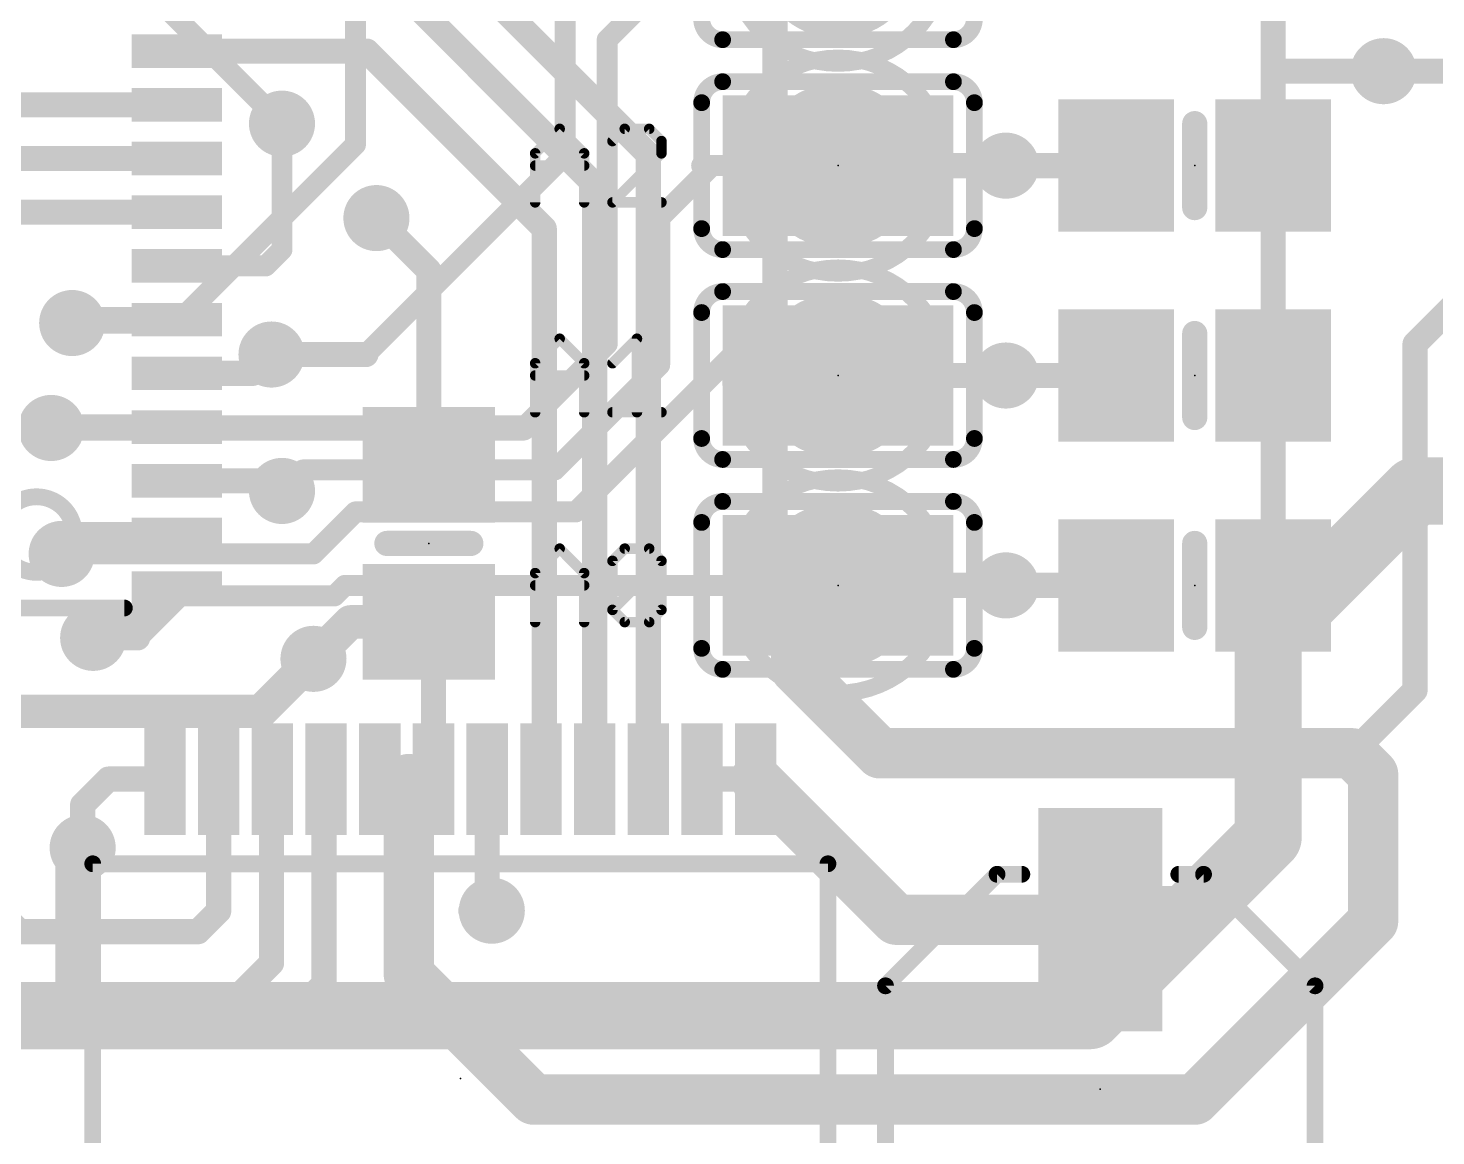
# Model space of a CAD drawing. Extents: x -5.3 to 82.2, y -21.4 to 68.5.
# Drawn here: x 26.52 to 43.56, y 12.13 to 25.54 of the extents above; entities that cross this region are included whole.
import ezdxf

# ---------------------------------------------------------------- set-up
doc = ezdxf.new("R2010")
doc.units = 0
for name, color, linetype in [('1', 12, 'CONTINUOUS'), ('16', 132, 'CONTINUOUS'), ('18', 110, 'CONTINUOUS'), ('21', 40, 'CONTINUOUS'), ('22', 6, 'CONTINUOUS'), ('23', 40, 'CONTINUOUS'), ('24', 53, 'CONTINUOUS'), ('29', 253, 'CONTINUOUS')]:
    doc.layers.add(name, color=color, linetype=linetype)

# ---------------------------------------------------------------- blocks, each defined once
blk = doc.blocks.new('RECT')
blk.add_solid([(-0.5, -0.5), (0.5, -0.5), (-0.5, 0.5), (0.5, 0.5)])
blk = doc.blocks.new('PIE')
at = {"const_width": 0.5}
blk.add_lwpolyline([(0, -0.25, 1), (0, 0.25, 1), (0, -0.25)], format="xyb", dxfattribs=at)
blk = doc.blocks.new('ROUNDV')
at = {"const_width": 0.5}
blk.add_lwpolyline([(0, -0.25, 1), (0, 0.25, 1), (0, -0.25)], format="xyb", dxfattribs=at)

msp = doc.modelspace()

# ---------------------------------------------------------------- linework, layer by layer
at = {"layer": '1'}
for points, const_width in [([(31.477, 26.562), (34.025, 24.014)], 0.3048), ([(35.56, 26.416), (35.56, 23.876)], 0.3048), ([(41.59, 25.019), (41.59, 26.416)], 0.3048), ([(31.111, 25.912), (33.375, 23.648)], 0.3048), ([(28.3178, 25.262), (30.618, 25.262)], 0.3048), ([(30.618, 25.262), (32.766, 23.114)], 0.3048), ([(41.59, 23.876), (41.59, 25.019)], 0.3048), ([(42.926, 25.019), (41.59, 25.019)], 0.3048), ([(44.45, 25.019), (42.926, 25.019)], 0.3048), ([(28.3178, 24.612), (25.374, 24.612)], 0.3048), ([(29.591, 22.86), (29.591, 24.384)], 0.254), ([(28.3178, 23.962), (25.613, 23.962)], 0.3048), ([(34.025, 24.014), (34.025, 16.452)], 0.3048), ([(35.56, 21.336), (35.56, 23.876)], 0.3048), ([(37.084, 23.876), (38.354, 23.876)], 0.3048), ([(38.354, 23.876), (39.69, 23.876)], 0.3048), ([(41.59, 21.336), (41.59, 23.876)], 0.3048), ([(33.375, 23.648), (33.375, 16.452)], 0.3048), ([(26.36, 23.312), (28.3178, 23.312)], 0.3048), ([(31.369, 22.606), (30.734, 23.241)], 0.3048), ([(32.766, 23.114), (32.766, 16.493)], 0.3048), ([(29.393, 22.662), (29.591, 22.86)], 0.254), ([(28.3178, 22.662), (29.393, 22.662)], 0.254), ([(31.369, 20.254), (31.369, 22.606)], 0.3048), ([(43.307, 21.717), (44.069, 22.479)], 0.3048), ([(27.092, 22.012), (27.051, 21.971)], 0.3048), ([(28.3178, 22.012), (27.092, 22.012)], 0.3048), ([(43.307, 17.526), (43.307, 21.717)], 0.3048), ([(29.236, 21.362), (29.464, 21.59)], 0.3048), ([(28.3178, 21.362), (29.236, 21.362)], 0.3048), ([(35.56, 21.336), (35.56, 18.796)], 0.3048), ([(37.084, 21.336), (38.354, 21.336)], 0.3048), ([(38.354, 21.336), (39.69, 21.336)], 0.3048), ([(41.59, 18.796), (41.59, 21.336)], 0.3048), ([(26.808, 20.712), (26.797, 20.701)], 0.3048), ([(28.3178, 20.712), (26.808, 20.712)], 0.3048), ([(28.3178, 20.062), (29.468, 20.062)], 0.3048), ([(29.468, 20.062), (29.591, 19.939)], 0.3048), ([(27.159, 19.412), (26.924, 19.177)], 0.3048), ([(28.3178, 19.412), (27.159, 19.412)], 0.3048), ([(35.306, 18.542), (35.56, 18.796)], 0.6096), ([(35.814, 18.542), (35.56, 18.796)], 0.6096), ([(37.084, 18.796), (38.354, 18.796)], 0.3048), ([(38.354, 18.796), (39.69, 18.796)], 0.3048), ([(28.3178, 18.6658), (27.813, 18.161)], 0.3048), ([(28.3178, 18.762), (28.3178, 18.6658)], 0.3048), ([(35.814, 17.78), (35.814, 18.542)], 0.6096), ([(29.972, 17.907), (30.419, 18.354)], 0.4064), ([(30.419, 18.354), (31.369, 18.354)], 0.4064), ([(31.425, 18.298), (31.369, 18.354)], 0.3048), ([(31.425, 16.452), (31.425, 18.298)], 0.3048), ([(27.813, 18.161), (27.305, 18.161)], 0.3048), ([(27.8438, 18.161), (27.813, 18.161)], 0.3048), ([(36.83, 16.764), (35.814, 17.78)], 0.6096), ([(42.545, 16.764), (43.307, 17.526)], 0.3048), ([(42.545, 16.764), (36.83, 16.764)], 0.6096), ([(42.799, 16.51), (42.545, 16.764)], 0.6096), ([(31.1272, 16.452), (31.1272, 14.0848)], 0.6096), ([(37.027, 14.75), (35.325, 16.452)], 0.6096), ([(42.799, 14.732), (42.799, 16.51)], 0.6096), ([(27.49, 16.452), (27.178, 16.14)], 0.3048), ([(28.175, 16.452), (27.49, 16.452)], 0.3048), ([(28.825, 16.452), (28.825, 14.855)], 0.3048), ([(29.464, 16.441), (29.475, 16.452)], 0.3048), ([(29.464, 14.224), (29.464, 16.441)], 0.3048), ([(30.099, 16.426), (30.125, 16.452)], 0.3048), ([(30.099, 13.97), (30.099, 16.426)], 0.3048), ([(31.1272, 16.452), (30.775, 16.452)], 0.3048), ([(31.425, 16.452), (31.1272, 16.452)], 0.3048), ([(32.075, 16.452), (32.075, 14.915)], 0.3048), ([(32.766, 16.493), (32.725, 16.452)], 0.3048), ([(35.325, 16.452), (34.675, 16.452)], 0.3048), ([(27.178, 16.14), (27.178, 15.621)], 0.3048), ([(41.529, 15.748), (40.531, 14.75)], 0.8128), ([(26.416, 14.605), (25.908, 15.113)], 0.3048), ([(28.825, 14.855), (28.575, 14.605)], 0.3048), ([(32.075, 14.915), (32.131, 14.859)], 0.3048), ([(39.497, 14.75), (37.027, 14.75)], 0.6096), ([(40.531, 14.75), (39.497, 14.75)], 0.8128), ([(40.64, 12.573), (42.799, 14.732)], 0.6096), ([(28.575, 14.605), (26.416, 14.605)], 0.3048), ([(29.083, 13.843), (29.464, 14.224)], 0.3048), ([(31.1272, 14.0848), (32.639, 12.573)], 0.6096), ([(26.162, 13.843), (29.083, 13.843)], 0.3048), ([(29.464, 13.335), (30.099, 13.97)], 0.3048), ([(25.908, 13.335), (29.464, 13.335)], 0.3048), ([(32.639, 12.573), (40.64, 12.573)], 0.6096)]:
    msp.add_lwpolyline(points, dxfattribs=dict(at, const_width=const_width))
for points, const_width in [([(28.3178, 25.3382, 1), (28.3178, 25.1858)], 0.1524), ([(30.6719, 25.3159, 1), (30.5641, 25.2081)], 0.1524), ([(30.618, 25.1858, 1), (30.618, 25.3382)], 0.1524), ([(41.6662, 25.019, 1), (41.5138, 25.019)], 0.1524), ([(41.59, 25.0952, 1), (41.59, 24.9428)], 0.1524), ([(41.5138, 25.019, 1), (41.6662, 25.019)], 0.1524), ([(42.926, 25.0952, 1), (42.926, 24.9428)], 0.1524), ([(42.926, 24.9428, 1), (42.926, 25.0952)], 0.1524), ([(28.3178, 24.5358, 1), (28.3178, 24.6882)], 0.1524), ([(29.6545, 24.384, 1), (29.5275, 24.384)], 0.127), ([(28.3178, 23.8858, 1), (28.3178, 24.0382)], 0.1524), ([(34.1012, 24.014, 1), (33.9488, 24.014)], 0.1524), ([(33.9711, 23.9601, 1), (34.0789, 24.0679)], 0.1524), ([(35.6362, 23.876, 1), (35.4838, 23.876)], 0.1524), ([(37.084, 23.9522, 1), (37.084, 23.7998)], 0.1524), ([(38.354, 23.9522, 1), (38.354, 23.7998)], 0.1524), ([(38.354, 23.7998, 1), (38.354, 23.9522)], 0.1524), ([(39.69, 23.7998, 1), (39.69, 23.9522)], 0.1524), ([(41.6662, 23.876, 1), (41.5138, 23.876)], 0.1524), ([(35.4838, 23.876, 1), (35.6362, 23.876)], 0.1524), ([(41.5138, 23.876, 1), (41.6662, 23.876)], 0.1524), ([(33.4512, 23.648, 1), (33.2988, 23.648)], 0.1524), ([(33.3211, 23.5941, 1), (33.4289, 23.7019)], 0.1524), ([(28.3178, 23.2358, 1), (28.3178, 23.3882)], 0.1524), ([(30.7879, 23.2949, 1), (30.6801, 23.1871)], 0.1524), ([(32.8422, 23.114, 1), (32.6898, 23.114)], 0.1524), ([(32.7121, 23.0601, 1), (32.8199, 23.1679)], 0.1524), ([(29.5275, 22.86, 1), (29.6545, 22.86)], 0.127), ([(29.6359, 22.8151, 1), (29.5461, 22.9049)], 0.127), ([(28.3178, 22.7255, 1), (28.3178, 22.5985)], 0.127), ([(29.3481, 22.7069, 1), (29.4379, 22.6171)], 0.127), ([(29.393, 22.5985, 1), (29.393, 22.7255)], 0.127), ([(31.4452, 22.606, 1), (31.2928, 22.606)], 0.1524), ([(31.3151, 22.5521, 1), (31.4229, 22.6599)], 0.1524), ([(27.092, 22.0882, 1), (27.092, 21.9358)], 0.1524), ([(27.1459, 21.9581, 1), (27.0381, 22.0659)], 0.1524), ([(28.3178, 21.9358, 1), (28.3178, 22.0882)], 0.1524), ([(26.9971, 22.0249, 1), (27.1049, 21.9171)], 0.1524), ([(43.3832, 21.717, 1), (43.2308, 21.717)], 0.1524), ([(43.2531, 21.7709, 1), (43.3609, 21.6631)], 0.1524), ([(29.5179, 21.5361, 1), (29.4101, 21.6439)], 0.1524), ([(28.3178, 21.4382, 1), (28.3178, 21.2858)], 0.1524), ([(29.1821, 21.4159, 1), (29.2899, 21.3081)], 0.1524), ([(29.236, 21.2858, 1), (29.236, 21.4382)], 0.1524), ([(35.6362, 21.336, 1), (35.4838, 21.336)], 0.1524), ([(37.084, 21.4122, 1), (37.084, 21.2598)], 0.1524), ([(38.354, 21.4122, 1), (38.354, 21.2598)], 0.1524), ([(38.354, 21.2598, 1), (38.354, 21.4122)], 0.1524), ([(39.69, 21.2598, 1), (39.69, 21.4122)], 0.1524), ([(41.6662, 21.336, 1), (41.5138, 21.336)], 0.1524), ([(35.4838, 21.336, 1), (35.6362, 21.336)], 0.1524), ([(41.5138, 21.336, 1), (41.6662, 21.336)], 0.1524), ([(26.7431, 20.7549, 1), (26.8509, 20.6471)], 0.1524), ([(26.808, 20.7882, 1), (26.808, 20.6358)], 0.1524), ([(26.8619, 20.6581, 1), (26.7541, 20.7659)], 0.1524), ([(28.3178, 20.6358, 1), (28.3178, 20.7882)], 0.1524), ([(31.2928, 20.254, 1), (31.4452, 20.254)], 0.1524), ([(28.3178, 20.1382, 1), (28.3178, 19.9858)], 0.1524), ([(29.5219, 20.1159, 1), (29.4141, 20.0081)], 0.1524), ([(29.468, 19.9858, 1), (29.468, 20.1382)], 0.1524), ([(29.5371, 19.8851, 1), (29.6449, 19.9929)], 0.1524), ([(27.159, 19.4882, 1), (27.159, 19.3358)], 0.1524), ([(27.2129, 19.3581, 1), (27.1051, 19.4659)], 0.1524), ([(28.3178, 19.3358, 1), (28.3178, 19.4882)], 0.1524), ([(26.8701, 19.2309, 1), (26.9779, 19.1231)], 0.1524), ([(35.6678, 18.9038, 1), (35.4522, 18.6882)], 0.3048), ([(35.6678, 18.6882, 1), (35.4522, 18.9038)], 0.3048), ([(37.084, 18.8722, 1), (37.084, 18.7198)], 0.1524), ([(38.354, 18.8722, 1), (38.354, 18.7198)], 0.1524), ([(38.354, 18.7198, 1), (38.354, 18.8722)], 0.1524), ([(39.69, 18.7198, 1), (39.69, 18.8722)], 0.1524), ([(28.394, 18.762, 1), (28.2416, 18.762)], 0.1524), ([(28.3717, 18.6119, 1), (28.2639, 18.7197)], 0.1524), ([(35.1982, 18.6498, 1), (35.4138, 18.4342)], 0.3048), ([(35.4838, 18.796, 1), (35.6362, 18.796)], 0.1524), ([(35.9664, 18.542, 1), (35.6616, 18.542)], 0.3048), ([(35.7062, 18.4342, 1), (35.9218, 18.6498)], 0.3048), ([(41.5138, 18.796, 1), (41.6662, 18.796)], 0.1524), ([(28.2416, 18.6658, 1), (28.394, 18.6658)], 0.1524), ([(30.419, 18.4556, 1), (30.419, 18.2524)], 0.2032), ([(30.4908, 18.2822, 1), (30.3472, 18.4258)], 0.2032), ([(31.4229, 18.4079, 1), (31.3151, 18.3001)], 0.1524), ([(31.369, 18.2524, 1), (31.369, 18.4556)], 0.2032), ([(31.5012, 18.298, 1), (31.3488, 18.298)], 0.1524), ([(31.3711, 18.2441, 1), (31.4789, 18.3519)], 0.1524), ([(27.305, 18.2372, 1), (27.305, 18.0848)], 0.1524), ([(27.813, 18.2372, 1), (27.813, 18.0848)], 0.1524), ([(27.7591, 18.2149, 1), (27.8669, 18.1071)], 0.1524), ([(27.813, 18.0848, 1), (27.813, 18.2372)], 0.1524), ([(27.8438, 18.0848, 1), (27.8438, 18.2372)], 0.1524), ([(29.9002, 17.9788, 1), (30.0438, 17.8352)], 0.2032), ([(35.9218, 17.8878, 1), (35.7062, 17.6722)], 0.3048), ([(35.6616, 17.78, 1), (35.9664, 17.78)], 0.3048), ([(43.2308, 17.526, 1), (43.3832, 17.526)], 0.1524), ([(43.3609, 17.4721, 1), (43.2531, 17.5799)], 0.1524), ([(36.83, 16.9164, 1), (36.83, 16.6116)], 0.3048), ([(42.6528, 16.8718, 1), (42.4372, 16.6562)], 0.3048), ([(42.545, 16.6116, 1), (42.545, 16.9164)], 0.3048), ([(36.7222, 16.6562, 1), (36.9378, 16.8718)], 0.3048), ([(42.4911, 16.8179, 1), (42.5989, 16.7101)], 0.1524), ([(31.2796, 16.452, 1), (30.9748, 16.452)], 0.3048), ([(35.4328, 16.5598, 1), (35.2172, 16.3442)], 0.3048), ([(42.9514, 16.51, 1), (42.6466, 16.51)], 0.3048), ([(42.6912, 16.4022, 1), (42.9068, 16.6178)], 0.3048), ([(27.49, 16.5282, 1), (27.49, 16.3758)], 0.1524), ([(27.5439, 16.3981, 1), (27.4361, 16.5059)], 0.1524), ([(28.175, 16.3758, 1), (28.175, 16.5282)], 0.1524), ([(28.9012, 16.452, 1), (28.7488, 16.452)], 0.1524), ([(29.5402, 16.441, 1), (29.3878, 16.441)], 0.1524), ([(29.4101, 16.4949, 1), (29.5179, 16.3871)], 0.1524), ([(29.5289, 16.3981, 1), (29.4211, 16.5059)], 0.1524), ([(30.1752, 16.426, 1), (30.0228, 16.426)], 0.1524), ([(30.0451, 16.4799, 1), (30.1529, 16.3721)], 0.1524), ([(30.1789, 16.3981, 1), (30.0711, 16.5059)], 0.1524), ([(30.775, 16.5282, 1), (30.775, 16.3758)], 0.1524), ([(31.1272, 16.5282, 1), (31.1272, 16.3758)], 0.1524), ([(31.1272, 16.3758, 1), (31.1272, 16.5282)], 0.1524), ([(31.425, 16.3758, 1), (31.425, 16.5282)], 0.1524), ([(32.1512, 16.452, 1), (31.9988, 16.452)], 0.1524), ([(32.6711, 16.5059, 1), (32.7789, 16.3981)], 0.1524), ([(32.6898, 16.493, 1), (32.8422, 16.493)], 0.1524), ([(32.8199, 16.4391, 1), (32.7121, 16.5469)], 0.1524), ([(34.675, 16.5282, 1), (34.675, 16.3758)], 0.1524), ([(35.325, 16.3758, 1), (35.325, 16.5282)], 0.1524), ([(31.3488, 16.452, 1), (31.5012, 16.452)], 0.1524), ([(33.2988, 16.452, 1), (33.4512, 16.452)], 0.1524), ([(33.9488, 16.452, 1), (34.1012, 16.452)], 0.1524), ([(27.2542, 16.14, 1), (27.1018, 16.14)], 0.1524), ([(27.1241, 16.1939, 1), (27.2319, 16.0861)], 0.1524), ([(41.6727, 15.6043, 1), (41.3853, 15.8917)], 0.4064), ([(27.1018, 15.621, 1), (27.2542, 15.621)], 0.1524), ([(28.8789, 14.8011, 1), (28.7711, 14.9089)], 0.1524), ([(32.1289, 14.9689, 1), (32.0211, 14.8611)], 0.1524), ([(37.027, 14.9024, 1), (37.027, 14.5976)], 0.3048), ([(36.9192, 14.6422, 1), (37.1348, 14.8578)], 0.3048), ([(39.497, 14.9532, 1), (39.497, 14.5468)], 0.4064), ([(39.497, 14.5976, 1), (39.497, 14.9024)], 0.3048), ([(40.3873, 14.8937, 1), (40.6747, 14.6063)], 0.4064), ([(40.531, 14.5468, 1), (40.531, 14.9532)], 0.4064), ([(42.9068, 14.6242, 1), (42.6912, 14.8398)], 0.3048), ([(28.7488, 14.855, 1), (28.9012, 14.855)], 0.1524), ([(31.9988, 14.915, 1), (32.1512, 14.915)], 0.1524), ([(32.0771, 14.8051, 1), (32.1849, 14.9129)], 0.1524), ([(42.6466, 14.732, 1), (42.9514, 14.732)], 0.3048), ([(26.3621, 14.5511, 1), (26.4699, 14.6589)], 0.1524), ([(28.5211, 14.6589, 1), (28.6289, 14.5511)], 0.1524), ([(28.575, 14.5288, 1), (28.575, 14.6812)], 0.1524), ([(29.5179, 14.1701, 1), (29.4101, 14.2779)], 0.1524), ([(31.2349, 14.1926, 1), (31.0194, 13.9771)], 0.3048), ([(29.3878, 14.224, 1), (29.5402, 14.224)], 0.1524), ([(30.9748, 14.0848, 1), (31.2796, 14.0848)], 0.3048), ([(29.083, 13.7668, 1), (29.083, 13.9192)], 0.1524), ([(30.0228, 13.97, 1), (30.1752, 13.97)], 0.1524), ([(30.1529, 13.9161, 1), (30.0451, 14.0239)], 0.1524), ([(29.0291, 13.8969, 1), (29.1369, 13.7891)], 0.1524), ([(29.4101, 13.3889, 1), (29.5179, 13.2811)], 0.1524), ([(29.464, 13.2588, 1), (29.464, 13.4112)], 0.1524), ([(32.639, 12.7254, 1), (32.639, 12.4206)], 0.3048), ([(32.5312, 12.4652, 1), (32.7468, 12.6808)], 0.3048), ([(40.5322, 12.6808, 1), (40.7478, 12.4652)], 0.3048), ([(40.64, 12.4206, 1), (40.64, 12.7254)], 0.3048)]:
    msp.add_lwpolyline(points, format="xyb", dxfattribs=dict(at, const_width=const_width))
at = {"layer": '16'}
for points, const_width in [([(30.48, 30.48), (30.48, 24.13)], 0.254), ([(33.02, 24.003), (33.02, 27.94)], 0.254), ([(33.528, 25.4), (34.544, 26.416)], 0.254), ([(29.591, 24.384), (27.94, 26.035)], 0.254), ([(33.528, 21.717), (33.528, 25.4)], 0.254), ([(30.48, 24.13), (28.321, 21.971)], 0.254), ([(30.607, 21.59), (33.02, 24.003)], 0.254), ([(38.354, 23.876), (36.322, 23.876)], 0.3048), ([(34.163, 23.241), (34.798, 23.876)], 0.254), ([(34.671, 23.876), (36.322, 23.876)], 0.254), ([(34.798, 23.876), (36.322, 23.876)], 0.254), ([(34.163, 21.463), (34.163, 23.241)], 0.254), ([(28.321, 21.971), (27.051, 21.971)], 0.254), ([(32.512, 20.701), (33.528, 21.717)], 0.254), ([(29.464, 21.59), (30.607, 21.59)], 0.3048), ([(33.147, 19.685), (35.052, 21.59)], 0.254), ([(35.052, 21.59), (36.068, 21.59)], 0.254), ([(36.068, 21.59), (36.322, 21.336)], 0.254), ([(32.893, 20.193), (34.163, 21.463)], 0.254), ([(38.354, 21.336), (36.322, 21.336)], 0.3048), ([(26.797, 20.701), (32.512, 20.701)], 0.3048), ([(29.591, 19.939), (29.845, 20.193)], 0.254), ([(29.845, 20.193), (32.893, 20.193)], 0.254), ([(43.307, 19.939), (41.529, 18.161)], 0.8128), ([(47.371, 19.939), (43.307, 19.939)], 0.8128), ([(29.972, 19.177), (30.48, 19.685)], 0.254), ([(30.48, 19.685), (33.147, 19.685)], 0.254), ([(26.924, 19.177), (29.972, 19.177)], 0.254), ([(30.226, 18.669), (30.353, 18.796)], 0.254), ([(30.353, 18.796), (36.322, 18.796)], 0.254), ([(38.354, 18.796), (36.322, 18.796)], 0.3048), ([(27.686, 18.288), (28.067, 18.669)], 0.254), ([(28.067, 18.669), (30.226, 18.669)], 0.254), ([(27.686, 18.288), (27.559, 18.161)], 0.3048), ([(41.529, 18.161), (41.529, 15.748)], 0.8128), ([(27.559, 18.161), (27.305, 18.161)], 0.3048), ([(29.337, 17.272), (29.972, 17.907)], 0.4064), ([(21.717, 17.272), (29.337, 17.272)], 0.4064), ([(39.37, 13.589), (41.529, 15.748)], 0.8128), ([(27.051, 15.494), (27.178, 15.621)], 0.4064), ([(27.051, 13.589), (27.051, 15.494)], 0.4064), ([(32.131, 14.859), (31.877, 14.859)], 0.3048), ([(24.257, 13.589), (27.051, 13.589)], 0.8128), ([(27.051, 13.589), (39.37, 13.589)], 0.8128)]:
    msp.add_lwpolyline(points, dxfattribs=dict(at, const_width=const_width))
for points, const_width in [([(33.5915, 25.4, 1), (33.4645, 25.4)], 0.127), ([(33.4831, 25.4449, 1), (33.5729, 25.3551)], 0.127), ([(29.5461, 24.3391, 1), (29.6359, 24.4289)], 0.127), ([(30.5249, 24.0851, 1), (30.4351, 24.1749)], 0.127), ([(30.4165, 24.13, 1), (30.5435, 24.13)], 0.127), ([(32.9565, 24.003, 1), (33.0835, 24.003)], 0.127), ([(33.0649, 23.9581, 1), (32.9751, 24.0479)], 0.127), ([(36.322, 23.9522, 1), (36.322, 23.7998)], 0.1524), ([(38.354, 23.7998, 1), (38.354, 23.9522)], 0.1524), ([(34.671, 23.9395, 1), (34.671, 23.8125)], 0.127), ([(34.798, 23.9395, 1), (34.798, 23.8125)], 0.127), ([(34.8429, 23.8311, 1), (34.7531, 23.9209)], 0.127), ([(36.322, 23.8125, 1), (36.322, 23.9395)], 0.127), ([(36.322, 23.8125, 1), (36.322, 23.9395)], 0.127), ([(34.2265, 23.241, 1), (34.0995, 23.241)], 0.127), ([(34.1181, 23.2859, 1), (34.2079, 23.1961)], 0.127), ([(27.051, 22.0345, 1), (27.051, 21.9075)], 0.127), ([(28.2761, 22.0159, 1), (28.3659, 21.9261)], 0.127), ([(28.321, 21.9075, 1), (28.321, 22.0345)], 0.127), ([(33.5729, 21.6721, 1), (33.4831, 21.7619)], 0.127), ([(29.464, 21.6662, 1), (29.464, 21.5138)], 0.1524), ([(30.5621, 21.6349, 1), (30.6519, 21.5451)], 0.127), ([(30.607, 21.5138, 1), (30.607, 21.6662)], 0.1524), ([(33.4645, 21.717, 1), (33.5915, 21.717)], 0.127), ([(35.052, 21.6535, 1), (35.052, 21.5265)], 0.127), ([(35.0969, 21.5451, 1), (35.0071, 21.6349)], 0.127), ([(36.1129, 21.6349, 1), (36.0231, 21.5451)], 0.127), ([(36.068, 21.5265, 1), (36.068, 21.6535)], 0.127), ([(34.0995, 21.463, 1), (34.2265, 21.463)], 0.127), ([(34.2079, 21.4181, 1), (34.1181, 21.5079)], 0.127), ([(36.322, 21.4122, 1), (36.322, 21.2598)], 0.1524), ([(38.354, 21.2598, 1), (38.354, 21.4122)], 0.1524), ([(36.2771, 21.2911, 1), (36.3669, 21.3809)], 0.127), ([(26.797, 20.7772, 1), (26.797, 20.6248)], 0.1524), ([(32.4671, 20.7459, 1), (32.5569, 20.6561)], 0.127), ([(32.512, 20.6248, 1), (32.512, 20.7772)], 0.1524), ([(29.845, 20.2565, 1), (29.845, 20.1295)], 0.127), ([(29.8899, 20.1481, 1), (29.8001, 20.2379)], 0.127), ([(32.8481, 20.2379, 1), (32.9379, 20.1481)], 0.127), ([(32.893, 20.1295, 1), (32.893, 20.2565)], 0.127), ([(43.307, 20.1422, 1), (43.307, 19.7358)], 0.4064), ([(43.4507, 19.7953, 1), (43.1633, 20.0827)], 0.4064), ([(29.5461, 19.9839, 1), (29.6359, 19.8941)], 0.127), ([(30.48, 19.7485, 1), (30.48, 19.6215)], 0.127), ([(30.5249, 19.6401, 1), (30.4351, 19.7299)], 0.127), ([(33.1021, 19.7299, 1), (33.1919, 19.6401)], 0.127), ([(33.147, 19.6215, 1), (33.147, 19.7485)], 0.127), ([(26.924, 19.2405, 1), (26.924, 19.1135)], 0.127), ([(29.9271, 19.2219, 1), (30.0169, 19.1321)], 0.127), ([(29.972, 19.1135, 1), (29.972, 19.2405)], 0.127), ([(30.353, 18.8595, 1), (30.353, 18.7325)], 0.127), ([(30.3979, 18.7511, 1), (30.3081, 18.8409)], 0.127), ([(36.322, 18.8722, 1), (36.322, 18.7198)], 0.1524), ([(36.322, 18.7325, 1), (36.322, 18.8595)], 0.127), ([(38.354, 18.7198, 1), (38.354, 18.8722)], 0.1524), ([(28.067, 18.7325, 1), (28.067, 18.6055)], 0.127), ([(28.1119, 18.6241, 1), (28.0221, 18.7139)], 0.127), ([(30.1811, 18.7139, 1), (30.2709, 18.6241)], 0.127), ([(30.226, 18.6055, 1), (30.226, 18.7325)], 0.127), ([(27.7399, 18.2341, 1), (27.6321, 18.3419)], 0.1524), ([(41.7322, 18.161, 1), (41.3258, 18.161)], 0.4064), ([(41.3853, 18.3047, 1), (41.6727, 18.0173)], 0.4064), ([(27.305, 18.2372, 1), (27.305, 18.0848)], 0.1524), ([(27.5051, 18.2149, 1), (27.6129, 18.1071)], 0.1524), ([(27.559, 18.0848, 1), (27.559, 18.2372)], 0.1524), ([(27.6411, 18.3329, 1), (27.7309, 18.2431)], 0.127), ([(30.0438, 17.8352, 1), (29.9002, 17.9788)], 0.2032), ([(29.2652, 17.3438, 1), (29.4088, 17.2002)], 0.2032), ([(29.337, 17.1704, 1), (29.337, 17.3736)], 0.2032), ([(41.6727, 15.6043, 1), (41.3853, 15.8917)], 0.4064), ([(41.3258, 15.748, 1), (41.7322, 15.748)], 0.4064), ([(27.1526, 15.494, 1), (26.9494, 15.494)], 0.2032), ([(27.2498, 15.5492, 1), (27.1062, 15.6928)], 0.2032), ([(26.9792, 15.5658, 1), (27.1228, 15.4222)], 0.2032), ([(31.877, 14.9352, 1), (31.877, 14.7828)], 0.1524), ([(32.131, 14.7828, 1), (32.131, 14.9352)], 0.1524), ([(27.051, 13.7922, 1), (27.051, 13.3858)], 0.4064), ([(27.051, 13.3858, 1), (27.051, 13.7922)], 0.4064), ([(39.37, 13.3858, 1), (39.37, 13.7922)], 0.4064), ([(39.2263, 13.7327, 1), (39.5137, 13.4453)], 0.4064), ([(26.9494, 13.589, 1), (27.1526, 13.589)], 0.2032)]:
    msp.add_lwpolyline(points, format="xyb", dxfattribs=dict(at, const_width=const_width))
at = {"layer": '21'}
for points, const_width in [([(34.671, 25.654, 0.4142), (34.925, 25.4)], 0.2032), ([(37.719, 25.4, 0.4142), (37.973, 25.654)], 0.2032), ([(34.925, 25.4508, 1), (34.925, 25.3492)], 0.1016), ([(34.925, 25.3492, 1), (34.925, 25.4508)], 0.1016), ([(37.719, 25.4508, 1), (37.719, 25.3492)], 0.1016), ([(37.719, 25.3492, 1), (37.719, 25.4508)], 0.1016), ([(34.925, 24.892, 0.4142), (34.671, 24.638)], 0.2032), ([(34.925, 24.9428, 1), (34.925, 24.8412)], 0.1016), ([(34.925, 24.8412, 1), (34.925, 24.9428)], 0.1016), ([(37.973, 24.638, 0.4142), (37.719, 24.892)], 0.2032), ([(37.719, 24.9428, 1), (37.719, 24.8412)], 0.1016), ([(37.719, 24.8412, 1), (37.719, 24.9428)], 0.1016), ([(34.7218, 24.638, 1), (34.6202, 24.638)], 0.1016), ([(38.0238, 24.638, 1), (37.9222, 24.638)], 0.1016), ([(34.6202, 24.638, 1), (34.7218, 24.638)], 0.1016), ([(37.9222, 24.638, 1), (38.0238, 24.638)], 0.1016), ([(32.975, 24.3437, 1), (32.9301, 24.2988)], 0.0635), ([(32.975, 24.2988, 1), (32.9301, 24.3437)], 0.0635), ([(33.7398, 24.353, 1), (33.7398, 24.2895)], 0.0635), ([(33.7622, 24.2988, 1), (33.7173, 24.3437)], 0.0635), ([(34.0588, 24.3437, 1), (34.0139, 24.2988)], 0.0635), ([(34.0364, 24.2895, 1), (34.0364, 24.353)], 0.0635), ([(40.7162, 24.384, 1), (40.5638, 24.384)], 0.1524), ([(33.569, 24.1954, 1), (33.614, 24.1505)], 0.0635), ([(34.2164, 24.173, 1), (34.1529, 24.173)], 0.0635), ([(34.1622, 24.1505, 1), (34.2071, 24.1954)], 0.0635), ([(32.6877, 24.0247, 1), (32.6242, 24.0247)], 0.0635), ([(32.6335, 24.0471, 1), (32.6784, 24.0022)], 0.0635), ([(33.2809, 24.0247, 1), (33.2174, 24.0247)], 0.0635), ([(33.2267, 24.0022, 1), (33.2716, 24.0471)], 0.0635), ([(34.1529, 24.0247, 1), (34.2164, 24.0247)], 0.0635), ([(34.2071, 24.0022, 1), (34.1622, 24.0471)], 0.0635), ([(32.656, 23.9081, 1), (32.656, 23.8446)], 0.0635), ([(33.2492, 23.8446, 1), (33.2492, 23.9081)], 0.0635), ([(32.6242, 23.4315, 1), (32.6877, 23.4315)], 0.0635), ([(33.2174, 23.4315, 1), (33.2809, 23.4315)], 0.0635), ([(33.569, 23.454, 1), (33.614, 23.409)], 0.0635), ([(33.5915, 23.4632, 1), (33.5915, 23.3998)], 0.0635), ([(34.1847, 23.3998, 1), (34.1847, 23.4632)], 0.0635), ([(40.5638, 23.368, 1), (40.7162, 23.368)], 0.1524), ([(34.671, 23.114, 0.4142), (34.925, 22.86)], 0.2032), ([(34.7218, 23.114, 1), (34.6202, 23.114)], 0.1016), ([(37.719, 22.86, 0.4142), (37.973, 23.114)], 0.2032), ([(38.0238, 23.114, 1), (37.9222, 23.114)], 0.1016), ([(34.6202, 23.114, 1), (34.7218, 23.114)], 0.1016), ([(37.9222, 23.114, 1), (38.0238, 23.114)], 0.1016), ([(34.925, 22.9108, 1), (34.925, 22.8092)], 0.1016), ([(34.925, 22.8092, 1), (34.925, 22.9108)], 0.1016), ([(37.719, 22.9108, 1), (37.719, 22.8092)], 0.1016), ([(37.719, 22.8092, 1), (37.719, 22.9108)], 0.1016), ([(34.925, 22.352, 0.4142), (34.671, 22.098)], 0.2032), ([(34.925, 22.4028, 1), (34.925, 22.3012)], 0.1016), ([(34.925, 22.3012, 1), (34.925, 22.4028)], 0.1016), ([(37.973, 22.098, 0.4142), (37.719, 22.352)], 0.2032), ([(37.719, 22.4028, 1), (37.719, 22.3012)], 0.1016), ([(37.719, 22.3012, 1), (37.719, 22.4028)], 0.1016), ([(34.7218, 22.098, 1), (34.6202, 22.098)], 0.1016), ([(38.0238, 22.098, 1), (37.9222, 22.098)], 0.1016), ([(34.6202, 22.098, 1), (34.7218, 22.098)], 0.1016), ([(37.9222, 22.098, 1), (38.0238, 22.098)], 0.1016), ([(40.7162, 21.844, 1), (40.5638, 21.844)], 0.1524), ([(32.975, 21.8037, 1), (32.9301, 21.7588)], 0.0635), ([(32.975, 21.7588, 1), (32.9301, 21.8037)], 0.0635), ([(33.9198, 21.7813, 1), (33.8563, 21.7813)], 0.0635), ([(33.9105, 21.7588, 1), (33.8656, 21.8037)], 0.0635), ([(32.6877, 21.4847, 1), (32.6242, 21.4847)], 0.0635), ([(32.6335, 21.5071, 1), (32.6784, 21.4622)], 0.0635), ([(33.2809, 21.4847, 1), (33.2174, 21.4847)], 0.0635), ([(33.2267, 21.4622, 1), (33.2716, 21.5071)], 0.0635), ([(33.569, 21.5071, 1), (33.614, 21.4622)], 0.0635), ([(32.656, 21.3681, 1), (32.656, 21.3046)], 0.0635), ([(33.2492, 21.3046, 1), (33.2492, 21.3681)], 0.0635), ([(32.6242, 20.8915, 1), (32.6877, 20.8915)], 0.0635), ([(33.2174, 20.8915, 1), (33.2809, 20.8915)], 0.0635), ([(33.5915, 20.9232, 1), (33.5915, 20.8598)], 0.0635), ([(33.8563, 20.8915, 1), (33.9198, 20.8915)], 0.0635), ([(34.1847, 20.8598, 1), (34.1847, 20.9232)], 0.0635), ([(40.5638, 20.828, 1), (40.7162, 20.828)], 0.1524), ([(34.671, 20.574, 0.4142), (34.925, 20.32)], 0.2032), ([(34.7218, 20.574, 1), (34.6202, 20.574)], 0.1016), ([(34.6202, 20.574, 1), (34.7218, 20.574)], 0.1016), ([(37.719, 20.32, 0.4142), (37.973, 20.574)], 0.2032), ([(38.0238, 20.574, 1), (37.9222, 20.574)], 0.1016), ([(37.9222, 20.574, 1), (38.0238, 20.574)], 0.1016), ([(34.925, 20.3708, 1), (34.925, 20.2692)], 0.1016), ([(34.925, 20.2692, 1), (34.925, 20.3708)], 0.1016), ([(37.719, 20.3708, 1), (37.719, 20.2692)], 0.1016), ([(37.719, 20.2692, 1), (37.719, 20.3708)], 0.1016), ([(26.6192, 18.9542, 1), (26.6192, 19.8686, 1), (26.6192, 18.9542)], 0.2032), ([(34.925, 19.812, 0.4142), (34.671, 19.558)], 0.2032), ([(34.925, 19.8628, 1), (34.925, 19.7612)], 0.1016), ([(34.925, 19.7612, 1), (34.925, 19.8628)], 0.1016), ([(37.973, 19.558, 0.4142), (37.719, 19.812)], 0.2032), ([(37.719, 19.8628, 1), (37.719, 19.7612)], 0.1016), ([(37.719, 19.7612, 1), (37.719, 19.8628)], 0.1016), ([(34.7218, 19.558, 1), (34.6202, 19.558)], 0.1016), ([(34.6202, 19.558, 1), (34.7218, 19.558)], 0.1016), ([(38.0238, 19.558, 1), (37.9222, 19.558)], 0.1016), ([(37.9222, 19.558, 1), (38.0238, 19.558)], 0.1016), ([(30.861, 19.3802, 1), (30.861, 19.2278)], 0.1524), ([(31.877, 19.2278, 1), (31.877, 19.3802)], 0.1524), ([(40.7162, 19.304, 1), (40.5638, 19.304)], 0.1524), ([(32.975, 19.2637, 1), (32.9301, 19.2188)], 0.0635), ([(32.975, 19.2188, 1), (32.9301, 19.2637)], 0.0635), ([(33.7398, 19.273, 1), (33.7398, 19.2095)], 0.0635), ([(33.7622, 19.2188, 1), (33.7173, 19.2637)], 0.0635), ([(34.0588, 19.2637, 1), (34.0139, 19.2188)], 0.0635), ([(34.0364, 19.2095, 1), (34.0364, 19.273)], 0.0635), ([(33.6233, 19.093, 1), (33.5598, 19.093)], 0.0635), ([(33.569, 19.1154, 1), (33.614, 19.0705)], 0.0635), ([(34.2164, 19.093, 1), (34.1529, 19.093)], 0.0635), ([(34.2071, 19.0705, 1), (34.1622, 19.1154)], 0.0635), ([(34.1622, 19.0705, 1), (34.2071, 19.1154)], 0.0635), ([(32.6877, 18.9447, 1), (32.6242, 18.9447)], 0.0635), ([(32.6335, 18.9671, 1), (32.6784, 18.9222)], 0.0635), ([(33.2809, 18.9447, 1), (33.2174, 18.9447)], 0.0635), ([(33.2267, 18.9222, 1), (33.2716, 18.9671)], 0.0635), ([(32.656, 18.8281, 1), (32.656, 18.7646)], 0.0635), ([(33.2492, 18.7646, 1), (33.2492, 18.8281)], 0.0635), ([(27.6828, 18.4716, 1), (27.6828, 18.5732)], 0.1016), ([(33.614, 18.5222, 1), (33.569, 18.4773)], 0.0635), ([(33.569, 18.5222, 1), (33.614, 18.4773)], 0.0635), ([(33.5598, 18.4998, 1), (33.6233, 18.4998)], 0.0635), ([(33.7398, 18.3833, 1), (33.7398, 18.3198)], 0.0635), ([(33.7173, 18.329, 1), (33.7622, 18.374)], 0.0635), ([(34.0139, 18.374, 1), (34.0588, 18.329)], 0.0635), ([(34.0364, 18.3198, 1), (34.0364, 18.3833)], 0.0635), ([(34.1529, 18.4998, 1), (34.2164, 18.4998)], 0.0635), ([(34.2071, 18.4773, 1), (34.1622, 18.5222)], 0.0635), ([(32.6242, 18.3515, 1), (32.6877, 18.3515)], 0.0635), ([(33.2174, 18.3515, 1), (33.2809, 18.3515)], 0.0635), ([(40.5638, 18.288, 1), (40.7162, 18.288)], 0.1524), ([(34.671, 18.034, 0.4142), (34.925, 17.78)], 0.2032), ([(34.7218, 18.034, 1), (34.6202, 18.034)], 0.1016), ([(34.6202, 18.034, 1), (34.7218, 18.034)], 0.1016), ([(37.719, 17.78, 0.4142), (37.973, 18.034)], 0.2032), ([(38.0238, 18.034, 1), (37.9222, 18.034)], 0.1016), ([(37.9222, 18.034, 1), (38.0238, 18.034)], 0.1016), ([(34.925, 17.8308, 1), (34.925, 17.7292)], 0.1016), ([(34.925, 17.7292, 1), (34.925, 17.8308)], 0.1016), ([(37.719, 17.8308, 1), (37.719, 17.7292)], 0.1016), ([(37.719, 17.7292, 1), (37.719, 17.8308)], 0.1016), ([(27.3, 15.4778, 1), (27.3, 15.3762)], 0.1016), ([(27.3508, 15.427, 1), (27.2492, 15.427)], 0.1016), ([(36.2508, 15.427, 1), (36.1492, 15.427)], 0.1016), ([(36.2, 15.3762, 1), (36.2, 15.4778)], 0.1016), ([(38.247, 15.3508, 1), (38.247, 15.2492)], 0.1016), ([(38.2829, 15.2641, 1), (38.2111, 15.3359)], 0.1016), ([(38.547, 15.2492, 1), (38.547, 15.3508)], 0.1016), ([(40.447, 15.3508, 1), (40.447, 15.2492)], 0.1016), ([(40.7829, 15.3359, 1), (40.7111, 15.2641)], 0.1016), ([(40.747, 15.2492, 1), (40.747, 15.3508)], 0.1016), ([(36.9478, 13.95, 1), (36.8462, 13.95)], 0.1016), ([(36.8611, 13.9859, 1), (36.9329, 13.9141)], 0.1016), ([(42.1478, 13.95, 1), (42.0462, 13.95)], 0.1016), ([(42.0611, 13.9141, 1), (42.1329, 13.9859)], 0.1016)]:
    msp.add_lwpolyline(points, format="xyb", dxfattribs=dict(at, const_width=const_width))
for points, const_width in [([(37.719, 25.4), (34.925, 25.4)], 0.2032), ([(34.925, 24.892), (37.719, 24.892)], 0.2032), ([(34.671, 23.114), (34.671, 24.638)], 0.2032), ([(37.973, 23.114), (37.973, 24.638)], 0.2032), ([(32.656, 24.0247), (32.9526, 24.3213)], 0.127), ([(32.9526, 24.3213), (33.2492, 24.0247)], 0.127), ([(33.7398, 24.3213), (33.5915, 24.173)], 0.127), ([(34.0364, 24.3213), (33.7398, 24.3213)], 0.127), ([(34.1847, 24.173), (34.0364, 24.3213)], 0.127), ([(40.64, 23.368), (40.64, 24.384)], 0.3048), ([(34.1847, 24.0247), (34.1847, 24.173)], 0.127), ([(32.656, 23.4315), (32.656, 24.0247)], 0.127), ([(33.2492, 24.0247), (33.2492, 23.4315)], 0.127), ([(33.5915, 23.4315), (34.1847, 24.0247)], 0.127), ([(32.656, 23.8764), (33.2492, 23.8764)], 0.127), ([(34.1847, 23.4315), (33.5915, 23.4315)], 0.127), ([(37.719, 22.86), (34.925, 22.86)], 0.2032), ([(34.925, 22.352), (37.719, 22.352)], 0.2032), ([(34.671, 20.574), (34.671, 22.098)], 0.2032), ([(37.973, 20.574), (37.973, 22.098)], 0.2032), ([(40.64, 20.828), (40.64, 21.844)], 0.3048), ([(32.656, 21.4847), (32.9526, 21.7813)], 0.127), ([(32.9526, 21.7813), (33.2492, 21.4847)], 0.127), ([(33.5915, 21.4847), (33.8881, 21.7813)], 0.127), ([(33.8881, 21.7813), (33.8881, 20.8915)], 0.127), ([(32.656, 20.8915), (32.656, 21.4847)], 0.127), ([(33.2492, 21.4847), (33.2492, 20.8915)], 0.127), ([(32.656, 21.3364), (33.2492, 21.3364)], 0.127), ([(33.5915, 20.8915), (34.1847, 20.8915)], 0.127), ([(37.719, 20.32), (34.925, 20.32)], 0.2032), ([(34.925, 19.812), (37.719, 19.812)], 0.2032), ([(34.671, 18.034), (34.671, 19.558)], 0.2032), ([(37.973, 18.034), (37.973, 19.558)], 0.2032), ([(30.861, 19.304), (31.877, 19.304)], 0.3048), ([(40.64, 18.288), (40.64, 19.304)], 0.3048), ([(32.656, 18.9447), (32.9526, 19.2413)], 0.127), ([(32.9526, 19.2413), (33.2492, 18.9447)], 0.127), ([(33.5915, 19.093), (33.7398, 19.2413)], 0.127), ([(33.7398, 19.2413), (34.0364, 19.2413)], 0.127), ([(34.0364, 19.2413), (34.1847, 19.093)], 0.127), ([(33.5915, 18.4998), (33.5915, 19.093)], 0.127), ([(33.5915, 18.4998), (34.1847, 19.093)], 0.127), ([(34.1847, 19.093), (34.1847, 18.4998)], 0.127), ([(32.656, 18.3515), (32.656, 18.9447)], 0.127), ([(33.2492, 18.9447), (33.2492, 18.3515)], 0.127), ([(32.656, 18.7964), (33.2492, 18.7964)], 0.127), ([(27.6828, 18.5224), (23.1172, 18.5224)], 0.2032), ([(33.7398, 18.3515), (33.5915, 18.4998)], 0.127), ([(34.0364, 18.3515), (33.7398, 18.3515)], 0.127), ([(34.1847, 18.4998), (34.0364, 18.3515)], 0.127), ([(37.719, 17.78), (34.925, 17.78)], 0.2032), ([(36.2, 15.427), (27.3, 15.427)], 0.2032), ([(27.3, 15.427), (27.3, 10.227)], 0.2032), ([(36.2, 10.227), (36.2, 15.427)], 0.2032), ([(36.897, 13.95), (38.247, 15.3)], 0.2032), ([(38.247, 15.3), (38.547, 15.3)], 0.2032), ([(40.447, 15.3), (40.747, 15.3)], 0.2032), ([(40.747, 15.3), (42.097, 13.95)], 0.2032), ([(36.897, 10.1), (36.897, 13.95)], 0.2032), ([(42.097, 13.95), (42.097, 10.1)], 0.2032)]:
    msp.add_lwpolyline(points, dxfattribs=dict(at, const_width=const_width))
at = {"layer": '22', "const_width": 0.2032}
for points in [[(36.322, 25.1131, 1), (36.322, 27.7189, 1), (36.322, 25.1131)], [(36.322, 22.5731, 1), (36.322, 25.1789, 1), (36.322, 22.5731)], [(36.322, 20.0331, 1), (36.322, 22.6389, 1), (36.322, 20.0331)], [(36.322, 17.4931, 1), (36.322, 20.0989, 1), (36.322, 17.4931)]]:
    msp.add_lwpolyline(points, format="xyb", dxfattribs=at)
at = {"layer": '23'}
for p in [(36.322, 23.876), (40.64, 23.876), (36.322, 21.336), (40.64, 21.336), (31.369, 19.304), (36.322, 18.796), (40.64, 18.796), (31.75, 12.827), (39.497, 12.7)]:
    msp.add_point(p, dxfattribs=at)
at = {"layer": '24'}
for p in [(36.322, 23.876), (36.322, 21.336), (36.322, 18.796)]:
    msp.add_point(p, dxfattribs=at)

# ---------------------------------------------------------------- block references
at = {"layer": '1'}
for p, xscale, yscale, rotation in [((28.3178, 25.262), 0.3048, 0.9906, 90), ((28.3178, 24.612), 0.3048, 0.9906, 90), ((39.69, 23.876), 1.3, 1.5, 180), ((41.59, 23.876), 1.3, 1.5, 180), ((28.3178, 23.962), 0.3048, 0.9906, 90), ((28.3178, 23.312), 0.3048, 0.9906, 90), ((28.3178, 22.662), 0.3048, 0.9906, 90), ((28.3178, 22.012), 0.3048, 0.9906, 90), ((39.69, 21.336), 1.3, 1.5, 180), ((41.59, 21.336), 1.3, 1.5, 180), ((28.3178, 21.362), 0.3048, 0.9906, 90), ((28.3178, 20.712), 0.3048, 0.9906, 90), ((31.369, 20.254), 1.3, 1.5, 90), ((28.3178, 20.062), 0.3048, 0.9906, 90), ((28.3178, 19.412), 0.3048, 0.9906, 90), ((39.69, 18.796), 1.3, 1.5, 180), ((41.59, 18.796), 1.3, 1.5, 180), ((31.369, 18.354), 1.3, 1.5, 90), ((28.3178, 18.762), 0.3048, 0.9906, 90), ((39.497, 14.75), 2.6, 1.4, 90)]:
    msp.add_blockref('RECT', p, dxfattribs=dict(at, xscale=xscale, yscale=yscale, rotation=rotation))
for p, xscale, yscale in [((35.56, 23.876), 1.1684, 1.6002), ((37.084, 23.876), 1.1684, 1.6002), ((35.56, 21.336), 1.1684, 1.6002), ((37.084, 21.336), 1.1684, 1.6002), ((35.56, 18.796), 1.1684, 1.6002), ((37.084, 18.796), 1.1684, 1.6002), ((28.175, 16.452), 0.4, 1.25), ((28.825, 16.452), 0.4, 1.25), ((29.475, 16.452), 0.4, 1.25), ((30.125, 16.452), 0.4, 1.25), ((30.775, 16.452), 0.4, 1.25), ((31.425, 16.452), 0.4, 1.25), ((32.075, 16.452), 0.4, 1.25), ((32.725, 16.452), 0.4, 1.25), ((33.375, 16.452), 0.4, 1.25), ((34.025, 16.452), 0.4, 1.25), ((34.675, 16.452), 0.4, 1.25), ((35.325, 16.452), 0.4, 1.25)]:
    msp.add_blockref('RECT', p, dxfattribs=dict(at, xscale=xscale, yscale=yscale))
at = {"layer": '16', "xscale": 2, "yscale": 2}
for p in [(36.322, 26.416), (36.322, 23.876), (36.322, 21.336), (36.322, 18.796)]:
    msp.add_blockref('PIE', p, dxfattribs=at)
at = {"layer": '18', "xscale": 0.8001, "yscale": 0.8001}
for p in [(42.926, 25.019), (42.926, 25.019), (29.591, 24.384), (29.591, 24.384), (38.354, 23.876), (38.354, 23.876), (30.734, 23.241), (30.734, 23.241), (27.051, 21.971), (27.051, 21.971), (29.464, 21.59), (29.464, 21.59), (38.354, 21.336), (38.354, 21.336), (26.797, 20.701), (26.797, 20.701), (29.591, 19.939), (29.591, 19.939), (26.924, 19.177), (26.924, 19.177), (38.354, 18.796), (38.354, 18.796), (27.305, 18.161), (27.305, 18.161), (29.972, 17.907), (29.972, 17.907), (27.178, 15.621), (27.178, 15.621), (41.529, 15.748), (41.529, 15.748), (32.131, 14.859), (32.131, 14.859)]:
    msp.add_blockref('ROUNDV', p, dxfattribs=at)
at = {"layer": '29'}
for p, xscale, yscale, rotation in [((36.322, 26.416), 0.1524, 1.8288, 180), ((28.3178, 25.262), 0.4064, 1.0922, 90), ((28.3178, 24.612), 0.4064, 1.0922, 90), ((39.69, 23.876), 1.4016, 1.6016, 180), ((41.59, 23.876), 1.4016, 1.6016, 180), ((28.3178, 23.962), 0.4064, 1.0922, 90), ((28.3178, 23.312), 0.4064, 1.0922, 90), ((28.3178, 22.662), 0.4064, 1.0922, 90), ((28.3178, 22.012), 0.4064, 1.0922, 90), ((39.69, 21.336), 1.4016, 1.6016, 180), ((41.59, 21.336), 1.4016, 1.6016, 180), ((28.3178, 21.362), 0.4064, 1.0922, 90), ((28.3178, 20.712), 0.4064, 1.0922, 90), ((31.369, 20.254), 1.4016, 1.6016, 90), ((28.3178, 20.062), 0.4064, 1.0922, 90), ((28.3178, 19.412), 0.4064, 1.0922, 90), ((39.69, 18.796), 1.4016, 1.6016, 180), ((41.59, 18.796), 1.4016, 1.6016, 180), ((28.3178, 18.762), 0.4064, 1.0922, 90), ((31.369, 18.354), 1.4016, 1.6016, 90), ((39.497, 14.75), 2.7016, 1.5016, 90)]:
    msp.add_blockref('RECT', p, dxfattribs=dict(at, xscale=xscale, yscale=yscale, rotation=rotation))
for p, xscale, yscale in [((35.56, 23.876), 1.27, 1.7018), ((36.322, 23.876), 0.1524, 1.8288), ((37.084, 23.876), 1.27, 1.7018), ((35.56, 21.336), 1.27, 1.7018), ((36.322, 21.336), 0.1524, 1.8288), ((37.084, 21.336), 1.27, 1.7018), ((35.56, 18.796), 1.27, 1.7018), ((36.322, 18.796), 0.1524, 1.8288), ((37.084, 18.796), 1.27, 1.7018), ((28.175, 16.452), 0.5016, 1.3516), ((28.825, 16.452), 0.5016, 1.3516), ((29.475, 16.452), 0.5016, 1.3516), ((30.125, 16.452), 0.5016, 1.3516), ((30.775, 16.452), 0.5016, 1.3516), ((31.425, 16.452), 0.5016, 1.3516), ((32.075, 16.452), 0.5016, 1.3516), ((32.725, 16.452), 0.5016, 1.3516), ((33.375, 16.452), 0.5016, 1.3516), ((34.025, 16.452), 0.5016, 1.3516), ((34.675, 16.452), 0.5016, 1.3516), ((35.325, 16.452), 0.5016, 1.3516)]:
    msp.add_blockref('RECT', p, dxfattribs=dict(at, xscale=xscale, yscale=yscale))

doc.saveas('drawing.dxf')
